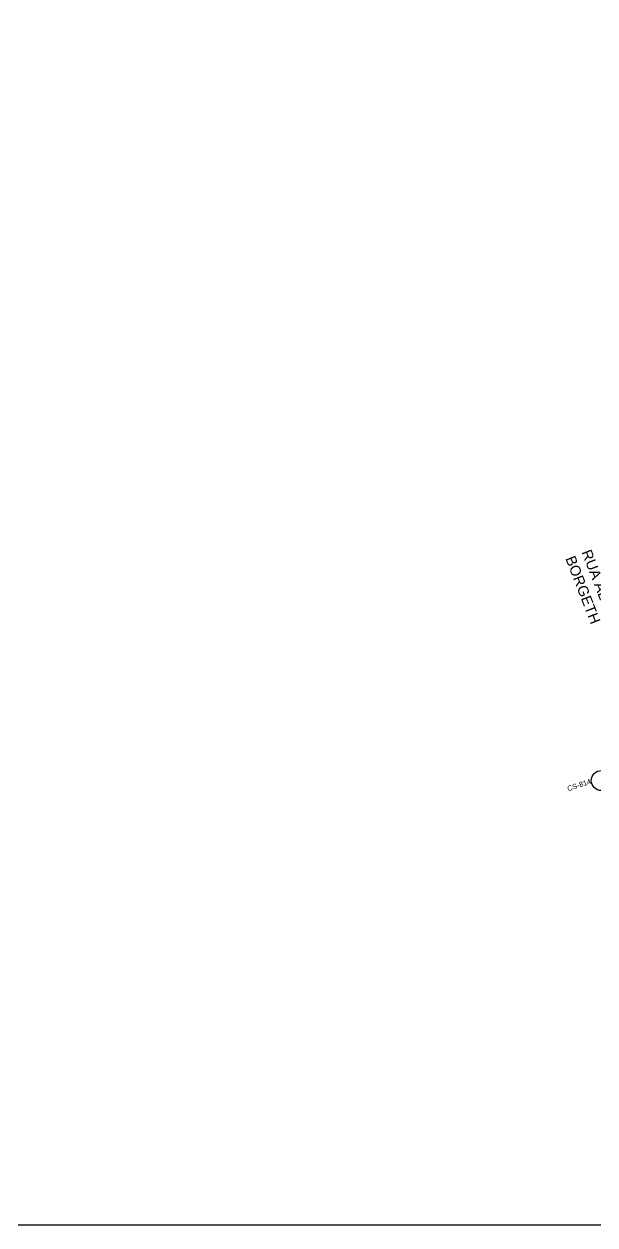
# Model space of a CAD drawing. Extents: x -89 to 1695, y 705 to 1299.
# Drawn here: x 330 to 471.3, y 705 to 1002.2 of the extents above; entities that cross this region are included whole.
import ezdxf

# ---------------------------------------------------------------- set-up
doc = ezdxf.new("R2010")
doc.units = 0
for name, color, linetype in [('locais', 7, 'Continuous'), ('locais legendas', 7, 'Continuous'), ('Segmento de Logradouro Texto', 5, 'Continuous')]:
    doc.layers.add(name, color=color, linetype=linetype)
doc.styles.add('DIGICADE', font='arial.ttf')
doc.styles.get("Standard").update_dxf_attribs({"font": 'arial.ttf'})

# ---------------------------------------------------------------- blocks, each defined once
blk = doc.blocks.new('MANHOLE_MS')
at = {"linetype": 'Continuous'}
blk.add_circle((0, 0), 0.0000101, dxfattribs=at)

msp = doc.modelspace()

# ---------------------------------------------------------------- linework, layer by layer
msp.add_lwpolyline([(-89.32, 705.02), (749.25, 705.02), (749.25, 1299.02), (-89.32, 1299.02), (-89.32, 705.02)])

# ---------------------------------------------------------------- block references
at = {"layer": 'locais', "color": 30, "xscale": 246269.4429739017, "yscale": 246269.4429739016, "zscale": 246269.4429739016, "rotation": 20.97349329428625}
msp.add_blockref('MANHOLE_MS', (472.85, 814.99), dxfattribs=at)

# ---------------------------------------------------------------- texts
at = {"layer": 'locais legendas', "color": 30}
msp.add_text('CS-814', height=1.282, rotation=18.4349, dxfattribs=at).set_placement((464.66, 812.33))
at = {"layer": 'Segmento de Logradouro Texto', "color": 7, "linetype": 'Continuous', "insert": (470.28, 872.44), "char_height": 2.5641, "width": 25.2825, "attachment_point": 1, "rotation": 291.2057, "style": 'DIGICADE'}
msp.add_mtext('\\o\\l\\fArial|b0|i0|c0|p34;\\T1.0000000000;\\W1.0000000000;RUA ALVARES BORGETH', dxfattribs=at)

doc.saveas('drawing.dxf')
